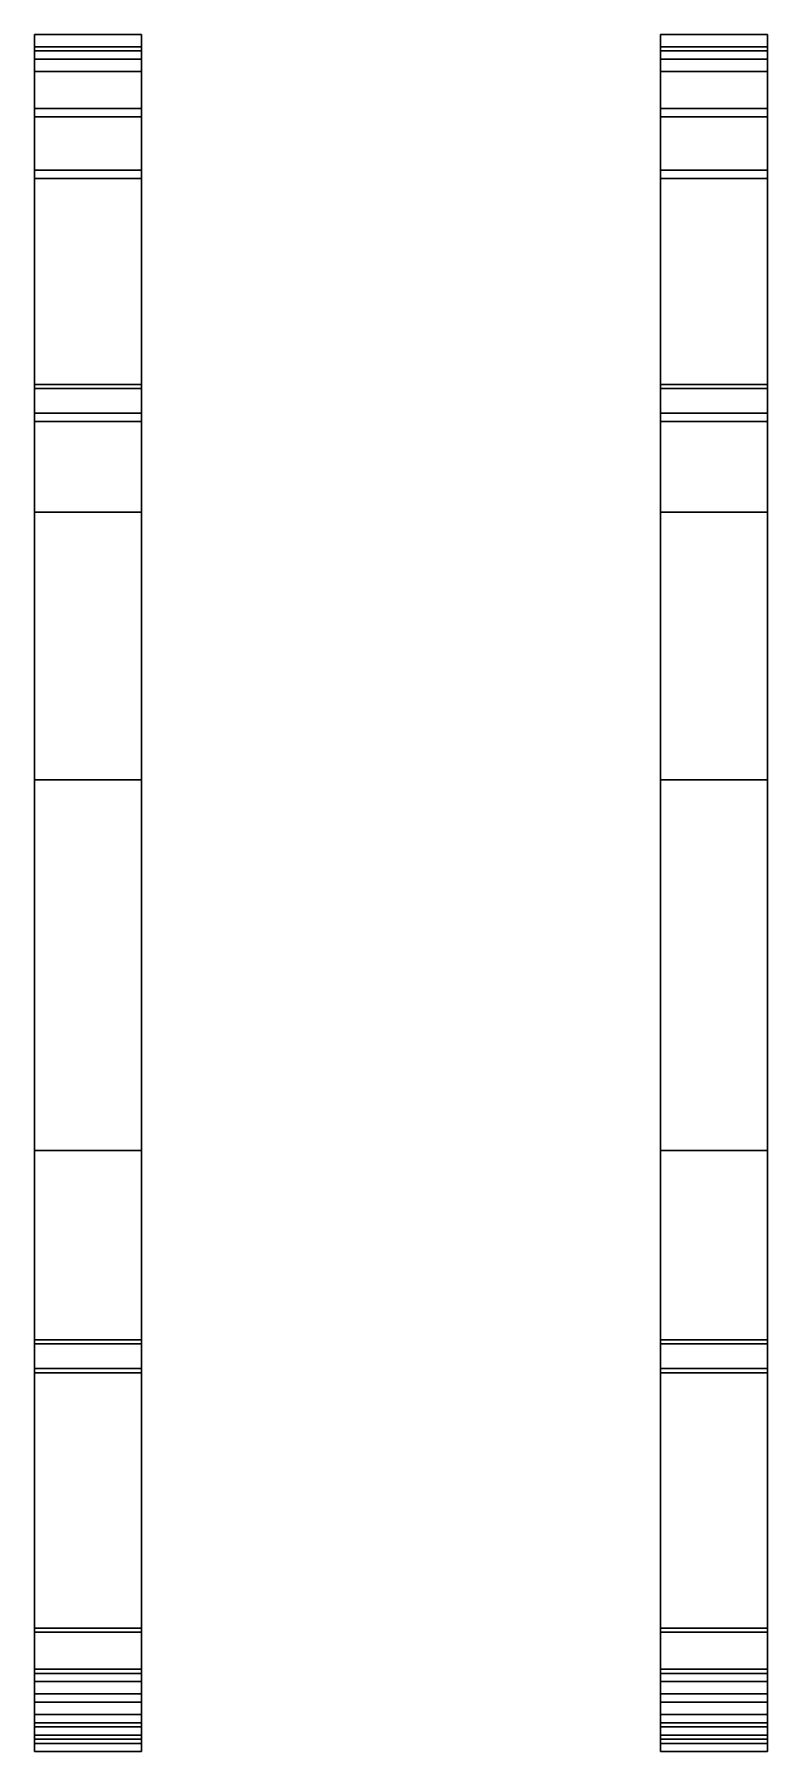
# Model space of a CAD drawing. Extents: x -0.89 to 0.89, y -2.08 to 2.09.
import ezdxf

# ---------------------------------------------------------------- set-up
doc = ezdxf.new("R2010")
doc.units = 0
doc.layers.add('TRACKS', color=3, linetype='CONTINUOUS')

msp = doc.modelspace()

# ---------------------------------------------------------------- linework, layer by layer
at = {"layer": 'TRACKS'}
for points in [[(-0.63, 2.06, 0.59), (-0.63, 2.09, 0.45), (-0.89, 2.09, 0.45), (-0.89, 2.06, 0.59)], [(-0.89, 2.06, 0.59), (-0.89, 2.09, 0.45), (-0.89, 2.03, 0.43), (-0.89, 2, 0.58)], [(-0.89, 2.09, 0.45), (-0.89, 2.09, 0.39), (-0.89, 2.03, 0.43)], [(-0.63, 2.09, 0.45), (-0.63, 2.09, 0.39), (-0.89, 2.09, 0.39), (-0.89, 2.09, 0.45)], [(-0.63, 2.09, 0.39), (-0.63, 2.05, 0.26), (-0.89, 2.05, 0.26), (-0.89, 2.09, 0.39)], [(-0.89, 2.09, 0.39), (-0.89, 2.05, 0.26), (-0.89, 2, 0.28), (-0.89, 2.03, 0.43)], [(-0.63, 2.03, 0.43), (-0.63, 2.09, 0.45), (-0.63, 2.06, 0.59), (-0.63, 2, 0.58)], [(-0.63, 2.03, 0.43), (-0.63, 2.09, 0.39), (-0.63, 2.09, 0.45), (-0.63, 2.03, 0.43)], [(-0.63, 2, 0.28), (-0.63, 2.05, 0.26), (-0.63, 2.09, 0.39), (-0.63, 2.03, 0.43)], [(0.63, 2.06, 0.59), (0.63, 2.09, 0.45), (0.63, 2.03, 0.43), (0.63, 2, 0.58)], [(0.89, 2.06, 0.59), (0.89, 2.09, 0.45), (0.63, 2.09, 0.45), (0.63, 2.06, 0.59)], [(0.89, 2.09, 0.39), (0.89, 2.05, 0.26), (0.63, 2.05, 0.26), (0.63, 2.09, 0.39)], [(0.63, 2.09, 0.39), (0.63, 2.05, 0.26), (0.63, 2, 0.28), (0.63, 2.03, 0.43)], [(0.63, 2.09, 0.45), (0.63, 2.09, 0.39), (0.63, 2.03, 0.43)], [(0.89, 2.09, 0.45), (0.89, 2.09, 0.39), (0.63, 2.09, 0.39), (0.63, 2.09, 0.45)], [(0.89, 2.03, 0.43), (0.89, 2.09, 0.45), (0.89, 2.06, 0.59), (0.89, 2, 0.58)], [(0.89, 2, 0.28), (0.89, 2.05, 0.26), (0.89, 2.09, 0.39), (0.89, 2.03, 0.43)], [(0.89, 2.03, 0.43), (0.89, 2.09, 0.39), (0.89, 2.09, 0.45), (0.89, 2.03, 0.43)], [(-0.63, 1.91, 0.73), (-0.63, 2.06, 0.59), (-0.89, 2.06, 0.59), (-0.89, 1.91, 0.73)], [(-0.89, 1.91, 0.73), (-0.89, 2.06, 0.59), (-0.89, 2, 0.58), (-0.89, 1.89, 0.69)], [(-0.63, 2.05, 0.26), (-0.63, 1.91, 0.13), (-0.89, 1.91, 0.13), (-0.89, 2.05, 0.26)], [(-0.89, 2.05, 0.26), (-0.89, 1.91, 0.13), (-0.89, 1.89, 0.17), (-0.89, 2, 0.28)], [(-0.63, 2, 0.58), (-0.63, 2.06, 0.59), (-0.63, 1.91, 0.73), (-0.63, 1.89, 0.69)], [(-0.63, 1.89, 0.17), (-0.63, 1.91, 0.13), (-0.63, 2.05, 0.26), (-0.63, 2, 0.28)], [(0.89, 1.91, 0.73), (0.89, 2.06, 0.59), (0.63, 2.06, 0.59), (0.63, 1.91, 0.73)], [(0.63, 1.91, 0.73), (0.63, 2.06, 0.59), (0.63, 2, 0.58), (0.63, 1.89, 0.69)], [(0.63, 2.05, 0.26), (0.63, 1.91, 0.13), (0.63, 1.89, 0.17), (0.63, 2, 0.28)], [(0.89, 2.05, 0.26), (0.89, 1.91, 0.13), (0.63, 1.91, 0.13), (0.63, 2.05, 0.26)], [(0.89, 2, 0.58), (0.89, 2.06, 0.59), (0.89, 1.91, 0.73), (0.89, 1.89, 0.69)], [(0.89, 1.89, 0.17), (0.89, 1.91, 0.13), (0.89, 2.05, 0.26), (0.89, 2, 0.28)], [(-0.89, 2, 0.58), (-0.89, 2.03, 0.43), (-0.63, 2.03, 0.43), (-0.63, 2, 0.58)], [(-0.89, 2.03, 0.43), (-0.89, 2, 0.28), (-0.63, 2, 0.28), (-0.63, 2.03, 0.43)], [(0.63, 2, 0.58), (0.63, 2.03, 0.43), (0.89, 2.03, 0.43), (0.89, 2, 0.58)], [(0.63, 2.03, 0.43), (0.63, 2, 0.28), (0.89, 2, 0.28), (0.89, 2.03, 0.43)], [(-0.89, 2, 0.28), (-0.89, 1.89, 0.17), (-0.63, 1.89, 0.17), (-0.63, 2, 0.28)], [(-0.89, 1.89, 0.69), (-0.89, 2, 0.58), (-0.63, 2, 0.58), (-0.63, 1.89, 0.69)], [(0.63, 1.89, 0.69), (0.63, 2, 0.58), (0.89, 2, 0.58), (0.89, 1.89, 0.69)], [(0.63, 2, 0.28), (0.63, 1.89, 0.17), (0.89, 1.89, 0.17), (0.89, 2, 0.28)], [(-0.63, 1.91, 0.13), (-0.63, 1.76, 0.09), (-0.89, 1.76, 0.09), (-0.89, 1.91, 0.13)], [(-0.89, 1.91, 0.13), (-0.89, 1.76, 0.09), (-0.89, 1.74, 0.13), (-0.89, 1.89, 0.17)], [(-0.63, 1.74, 0.77), (-0.63, 1.91, 0.73), (-0.89, 1.91, 0.73), (-0.89, 1.74, 0.77)], [(-0.89, 1.74, 0.77), (-0.89, 1.91, 0.73), (-0.89, 1.89, 0.69), (-0.89, 1.74, 0.73)], [(-0.89, 1.89, 0.17), (-0.89, 1.74, 0.13), (-0.63, 1.74, 0.13), (-0.63, 1.89, 0.17)], [(-0.89, 1.74, 0.73), (-0.89, 1.89, 0.69), (-0.63, 1.89, 0.69), (-0.63, 1.74, 0.73)], [(-0.63, 1.74, 0.13), (-0.63, 1.76, 0.09), (-0.63, 1.91, 0.13), (-0.63, 1.89, 0.17)], [(-0.63, 1.89, 0.69), (-0.63, 1.91, 0.73), (-0.63, 1.74, 0.77), (-0.63, 1.74, 0.73)], [(0.63, 1.74, 0.77), (0.63, 1.91, 0.73), (0.63, 1.89, 0.69), (0.63, 1.74, 0.73)], [(0.89, 1.74, 0.77), (0.89, 1.91, 0.73), (0.63, 1.91, 0.73), (0.63, 1.74, 0.77)], [(0.63, 1.91, 0.13), (0.63, 1.76, 0.09), (0.63, 1.74, 0.13), (0.63, 1.89, 0.17)], [(0.89, 1.91, 0.13), (0.89, 1.76, 0.09), (0.63, 1.76, 0.09), (0.63, 1.91, 0.13)], [(0.63, 1.74, 0.73), (0.63, 1.89, 0.69), (0.89, 1.89, 0.69), (0.89, 1.74, 0.73)], [(0.63, 1.89, 0.17), (0.63, 1.74, 0.13), (0.89, 1.74, 0.13), (0.89, 1.89, 0.17)], [(0.89, 1.89, 0.69), (0.89, 1.91, 0.73), (0.89, 1.74, 0.77), (0.89, 1.74, 0.73)], [(0.89, 1.74, 0.13), (0.89, 1.76, 0.09), (0.89, 1.91, 0.13), (0.89, 1.89, 0.17)], [(-0.63, 1.76, 0.09), (-0.63, 1.17), (-0.89, 1.17), (-0.89, 1.76, 0.09)], [(-0.89, 1.76, 0.09), (-0.89, 1.17), (-0.89, 1.15, 0.04), (-0.89, 1.74, 0.13)], [(-0.63, 1.15, 0.04), (-0.63, 1.17), (-0.63, 1.76, 0.09), (-0.63, 1.74, 0.13)], [(0.89, 1.76, 0.09), (0.89, 1.17), (0.63, 1.17), (0.63, 1.76, 0.09)], [(0.63, 1.76, 0.09), (0.63, 1.17), (0.63, 1.15, 0.04), (0.63, 1.74, 0.13)], [(0.89, 1.15, 0.04), (0.89, 1.17), (0.89, 1.76, 0.09), (0.89, 1.74, 0.13)], [(-0.89, 1.74, 0.13), (-0.89, 1.15, 0.04), (-0.63, 1.15, 0.04), (-0.63, 1.74, 0.13)], [(-0.63, 1.24, 0.91), (-0.63, 1.74, 0.77), (-0.89, 1.74, 0.77), (-0.89, 1.24, 0.91)], [(-0.89, 1.24, 0.91), (-0.89, 1.74, 0.77), (-0.89, 1.74, 0.73), (-0.89, 1.23, 0.87)], [(-0.89, 1.23, 0.87), (-0.89, 1.74, 0.73), (-0.63, 1.74, 0.73), (-0.63, 1.23, 0.87)], [(-0.63, 1.74, 0.73), (-0.63, 1.74, 0.77), (-0.63, 1.24, 0.91), (-0.63, 1.23, 0.87)], [(0.89, 1.24, 0.91), (0.89, 1.74, 0.77), (0.63, 1.74, 0.77), (0.63, 1.24, 0.91)], [(0.63, 1.24, 0.91), (0.63, 1.74, 0.77), (0.63, 1.74, 0.73), (0.63, 1.23, 0.87)], [(0.63, 1.23, 0.87), (0.63, 1.74, 0.73), (0.89, 1.74, 0.73), (0.89, 1.23, 0.87)], [(0.63, 1.74, 0.13), (0.63, 1.15, 0.04), (0.89, 1.15, 0.04), (0.89, 1.74, 0.13)], [(0.89, 1.74, 0.73), (0.89, 1.74, 0.77), (0.89, 1.24, 0.91), (0.89, 1.23, 0.87)], [(-0.63, 0.93, 0.93), (-0.63, 1.24, 0.91), (-0.89, 1.24, 0.91), (-0.89, 0.93, 0.93)], [(-0.89, 0.93, 0.93), (-0.89, 1.24, 0.91), (-0.89, 1.23, 0.87), (-0.89, 0.93, 0.89)], [(-0.89, 0.93, 0.89), (-0.89, 1.23, 0.87), (-0.63, 1.23, 0.87), (-0.63, 0.93, 0.89)], [(-0.63, 1.23, 0.87), (-0.63, 1.24, 0.91), (-0.63, 0.93, 0.93), (-0.63, 0.93, 0.89)], [(0.63, 0.93, 0.93), (0.63, 1.24, 0.91), (0.63, 1.23, 0.87), (0.63, 0.93, 0.89)], [(0.89, 0.93, 0.93), (0.89, 1.24, 0.91), (0.63, 1.24, 0.91), (0.63, 0.93, 0.93)], [(0.63, 0.93, 0.89), (0.63, 1.23, 0.87), (0.89, 1.23, 0.87), (0.89, 0.93, 0.89)], [(0.89, 1.23, 0.87), (0.89, 1.24, 0.91), (0.89, 0.93, 0.93), (0.89, 0.93, 0.89)], [(-0.89, 1.17), (-0.89, -1.16), (-0.89, -1.15, 0.04), (-0.89, 1.15, 0.04)], [(-0.63, 1.17), (-0.63, -1.16), (-0.89, -1.16), (-0.89, 1.17)], [(-0.63, -1.15, 0.04), (-0.63, -1.16), (-0.63, 1.17), (-0.63, 1.15, 0.04)], [(0.63, 1.17), (0.63, -1.16), (0.63, -1.15, 0.04), (0.63, 1.15, 0.04)], [(0.89, 1.17), (0.89, -1.16), (0.63, -1.16), (0.63, 1.17)], [(0.89, -1.15, 0.04), (0.89, -1.16), (0.89, 1.17), (0.89, 1.15, 0.04)], [(-0.89, 1.15, 0.04), (-0.89, -1.15, 0.04), (-0.63, -1.15, 0.04), (-0.63, 1.15, 0.04)], [(0.63, 1.15, 0.04), (0.63, -1.15, 0.04), (0.89, -1.15, 0.04), (0.89, 1.15, 0.04)], [(-0.63, 0.28, 0.95), (-0.63, 0.93, 0.93), (-0.89, 0.93, 0.93), (-0.89, 0.28, 0.95)], [(-0.89, 0.28, 0.95), (-0.89, 0.93, 0.93), (-0.89, 0.93, 0.89), (-0.89, 0.28, 0.91)], [(-0.89, 0.28, 0.91), (-0.89, 0.93, 0.89), (-0.63, 0.93, 0.89), (-0.63, 0.28, 0.91)], [(-0.63, 0.93, 0.89), (-0.63, 0.93, 0.93), (-0.63, 0.28, 0.95), (-0.63, 0.28, 0.91)], [(0.89, 0.28, 0.95), (0.89, 0.93, 0.93), (0.63, 0.93, 0.93), (0.63, 0.28, 0.95)], [(0.63, 0.28, 0.95), (0.63, 0.93, 0.93), (0.63, 0.93, 0.89), (0.63, 0.28, 0.91)], [(0.63, 0.28, 0.91), (0.63, 0.93, 0.89), (0.89, 0.93, 0.89), (0.89, 0.28, 0.91)], [(0.89, 0.93, 0.89), (0.89, 0.93, 0.93), (0.89, 0.28, 0.95), (0.89, 0.28, 0.91)], [(-0.63, -0.62, 0.96), (-0.63, 0.28, 0.95), (-0.89, 0.28, 0.95), (-0.89, -0.62, 0.96)], [(-0.89, -0.62, 0.96), (-0.89, 0.28, 0.95), (-0.89, 0.28, 0.91), (-0.89, -0.62, 0.92)], [(-0.89, -0.62, 0.92), (-0.89, 0.28, 0.91), (-0.63, 0.28, 0.91), (-0.63, -0.62, 0.92)], [(-0.63, 0.28, 0.91), (-0.63, 0.28, 0.95), (-0.63, -0.62, 0.96), (-0.63, -0.62, 0.92)], [(0.63, -0.62, 0.92), (0.63, 0.28, 0.91), (0.89, 0.28, 0.91), (0.89, -0.62, 0.92)], [(0.63, -0.62, 0.96), (0.63, 0.28, 0.95), (0.63, 0.28, 0.91), (0.63, -0.62, 0.92)], [(0.89, -0.62, 0.96), (0.89, 0.28, 0.95), (0.63, 0.28, 0.95), (0.63, -0.62, 0.96)], [(0.89, 0.28, 0.91), (0.89, 0.28, 0.95), (0.89, -0.62, 0.96), (0.89, -0.62, 0.92)], [(-0.89, -1.08, 0.91), (-0.89, -0.62, 0.92), (-0.63, -0.62, 0.92), (-0.63, -1.08, 0.91)], [(-0.89, -1.09, 0.95), (-0.89, -0.62, 0.96), (-0.89, -0.62, 0.92), (-0.89, -1.08, 0.91)], [(-0.63, -1.09, 0.95), (-0.63, -0.62, 0.96), (-0.89, -0.62, 0.96), (-0.89, -1.09, 0.95)], [(-0.63, -0.62, 0.92), (-0.63, -0.62, 0.96), (-0.63, -1.09, 0.95), (-0.63, -1.08, 0.91)], [(0.89, -1.09, 0.95), (0.89, -0.62, 0.96), (0.63, -0.62, 0.96), (0.63, -1.09, 0.95)], [(0.63, -1.09, 0.95), (0.63, -0.62, 0.96), (0.63, -0.62, 0.92), (0.63, -1.08, 0.91)], [(0.63, -1.08, 0.91), (0.63, -0.62, 0.92), (0.89, -0.62, 0.92), (0.89, -1.08, 0.91)], [(0.89, -0.62, 0.92), (0.89, -0.62, 0.96), (0.89, -1.09, 0.95), (0.89, -1.08, 0.91)], [(-0.89, -1.79, 0.95), (-0.89, -1.09, 0.95), (-0.89, -1.08, 0.91), (-0.89, -1.78, 0.91)], [(-0.89, -1.78, 0.91), (-0.89, -1.08, 0.91), (-0.63, -1.08, 0.91), (-0.63, -1.78, 0.91)], [(-0.63, -1.08, 0.91), (-0.63, -1.09, 0.95), (-0.63, -1.79, 0.95), (-0.63, -1.78, 0.91)], [(0.63, -1.79, 0.95), (0.63, -1.09, 0.95), (0.63, -1.08, 0.91), (0.63, -1.78, 0.91)], [(0.63, -1.78, 0.91), (0.63, -1.08, 0.91), (0.89, -1.08, 0.91), (0.89, -1.78, 0.91)], [(0.89, -1.08, 0.91), (0.89, -1.09, 0.95), (0.89, -1.79, 0.95), (0.89, -1.78, 0.91)], [(-0.63, -1.79, 0.95), (-0.63, -1.09, 0.95), (-0.89, -1.09, 0.95), (-0.89, -1.79, 0.95)], [(0.89, -1.79, 0.95), (0.89, -1.09, 0.95), (0.63, -1.09, 0.95), (0.63, -1.79, 0.95)], [(-0.89, -1.16), (-0.89, -1.94, 0.33), (-0.89, -1.91, 0.36), (-0.89, -1.15, 0.04)], [(-0.89, -1.15, 0.04), (-0.89, -1.91, 0.36), (-0.63, -1.91, 0.36), (-0.63, -1.15, 0.04)], [(-0.63, -1.16), (-0.63, -1.94, 0.33), (-0.89, -1.94, 0.33), (-0.89, -1.16)], [(-0.63, -1.91, 0.36), (-0.63, -1.94, 0.33), (-0.63, -1.16), (-0.63, -1.15, 0.04)], [(0.63, -1.16), (0.63, -1.94, 0.33), (0.63, -1.91, 0.36), (0.63, -1.15, 0.04)], [(0.63, -1.15, 0.04), (0.63, -1.91, 0.36), (0.89, -1.91, 0.36), (0.89, -1.15, 0.04)], [(0.89, -1.16), (0.89, -1.94, 0.33), (0.63, -1.94, 0.33), (0.63, -1.16)], [(0.89, -1.91, 0.36), (0.89, -1.94, 0.33), (0.89, -1.16), (0.89, -1.15, 0.04)], [(-0.89, -1.88, 0.88), (-0.89, -1.78, 0.91), (-0.63, -1.78, 0.91), (-0.63, -1.88, 0.88)], [(-0.89, -1.89, 0.92), (-0.89, -1.79, 0.95), (-0.89, -1.78, 0.91), (-0.89, -1.88, 0.88)], [(-0.63, -1.89, 0.92), (-0.63, -1.79, 0.95), (-0.89, -1.79, 0.95), (-0.89, -1.89, 0.92)], [(-0.63, -1.78, 0.91), (-0.63, -1.79, 0.95), (-0.63, -1.89, 0.92), (-0.63, -1.88, 0.88)], [(0.63, -1.88, 0.88), (0.63, -1.78, 0.91), (0.89, -1.78, 0.91), (0.89, -1.88, 0.88)], [(0.63, -1.89, 0.92), (0.63, -1.79, 0.95), (0.63, -1.78, 0.91), (0.63, -1.88, 0.88)], [(0.89, -1.89, 0.92), (0.89, -1.79, 0.95), (0.63, -1.79, 0.95), (0.63, -1.89, 0.92)], [(0.89, -1.78, 0.91), (0.89, -1.79, 0.95), (0.89, -1.89, 0.92), (0.89, -1.88, 0.88)], [(-0.89, -1.99, 0.84), (-0.89, -1.89, 0.92), (-0.89, -1.88, 0.88), (-0.89, -1.96, 0.81)], [(-0.89, -1.96, 0.81), (-0.89, -1.88, 0.88), (-0.63, -1.88, 0.88), (-0.63, -1.96, 0.81)], [(-0.63, -1.99, 0.84), (-0.63, -1.89, 0.92), (-0.89, -1.89, 0.92), (-0.89, -1.99, 0.84)], [(-0.89, -1.94, 0.33), (-0.89, -2.05, 0.48), (-0.89, -2.01, 0.49), (-0.89, -1.91, 0.36)], [(-0.89, -1.91, 0.36), (-0.89, -2.01, 0.49), (-0.63, -2.01, 0.49), (-0.63, -1.91, 0.36)], [(-0.63, -1.88, 0.88), (-0.63, -1.89, 0.92), (-0.63, -1.99, 0.84), (-0.63, -1.96, 0.81)], [(-0.63, -2.01, 0.49), (-0.63, -2.05, 0.48), (-0.63, -1.94, 0.33), (-0.63, -1.91, 0.36)], [(0.63, -1.99, 0.84), (0.63, -1.89, 0.92), (0.63, -1.88, 0.88), (0.63, -1.96, 0.81)], [(0.63, -1.96, 0.81), (0.63, -1.88, 0.88), (0.89, -1.88, 0.88), (0.89, -1.96, 0.81)], [(0.89, -1.99, 0.84), (0.89, -1.89, 0.92), (0.63, -1.89, 0.92), (0.63, -1.99, 0.84)], [(0.63, -1.91, 0.36), (0.63, -2.01, 0.49), (0.89, -2.01, 0.49), (0.89, -1.91, 0.36)], [(0.63, -1.94, 0.33), (0.63, -2.05, 0.48), (0.63, -2.01, 0.49), (0.63, -1.91, 0.36)], [(0.89, -1.88, 0.88), (0.89, -1.89, 0.92), (0.89, -1.99, 0.84), (0.89, -1.96, 0.81)], [(0.89, -2.01, 0.49), (0.89, -2.05, 0.48), (0.89, -1.94, 0.33), (0.89, -1.91, 0.36)], [(-0.63, -1.94, 0.33), (-0.63, -2.05, 0.48), (-0.89, -2.05, 0.48), (-0.89, -1.94, 0.33)], [(0.89, -1.94, 0.33), (0.89, -2.05, 0.48), (0.63, -2.05, 0.48), (0.63, -1.94, 0.33)], [(-0.89, -2.02, 0.71), (-0.89, -1.96, 0.81), (-0.63, -1.96, 0.81), (-0.63, -2.02, 0.71)], [(-0.89, -2.06, 0.72), (-0.89, -1.99, 0.84), (-0.89, -1.96, 0.81), (-0.89, -2.02, 0.71)], [(-0.63, -2.06, 0.72), (-0.63, -1.99, 0.84), (-0.89, -1.99, 0.84), (-0.89, -2.06, 0.72)], [(-0.63, -1.96, 0.81), (-0.63, -1.99, 0.84), (-0.63, -2.06, 0.72), (-0.63, -2.02, 0.71)], [(0.63, -2.06, 0.72), (0.63, -1.99, 0.84), (0.63, -1.96, 0.81), (0.63, -2.02, 0.71)], [(0.63, -2.02, 0.71), (0.63, -1.96, 0.81), (0.89, -1.96, 0.81), (0.89, -2.02, 0.71)], [(0.89, -2.06, 0.72), (0.89, -1.99, 0.84), (0.63, -1.99, 0.84), (0.63, -2.06, 0.72)], [(0.89, -1.96, 0.81), (0.89, -1.99, 0.84), (0.89, -2.06, 0.72), (0.89, -2.02, 0.71)], [(-0.89, -2.05, 0.48), (-0.89, -2.08, 0.61), (-0.89, -2.04, 0.61), (-0.89, -2.01, 0.49)], [(-0.89, -2.01, 0.49), (-0.89, -2.04, 0.61), (-0.63, -2.04, 0.61), (-0.63, -2.01, 0.49)], [(-0.89, -2.08, 0.61), (-0.89, -2.06, 0.72), (-0.89, -2.02, 0.71), (-0.89, -2.04, 0.61)], [(-0.89, -2.04, 0.61), (-0.89, -2.02, 0.71), (-0.63, -2.02, 0.71), (-0.63, -2.04, 0.61)], [(-0.63, -2.04, 0.61), (-0.63, -2.08, 0.61), (-0.63, -2.05, 0.48), (-0.63, -2.01, 0.49)], [(-0.63, -2.02, 0.71), (-0.63, -2.06, 0.72), (-0.63, -2.08, 0.61), (-0.63, -2.04, 0.61)], [(0.63, -2.01, 0.49), (0.63, -2.04, 0.61), (0.89, -2.04, 0.61), (0.89, -2.01, 0.49)], [(0.63, -2.05, 0.48), (0.63, -2.08, 0.61), (0.63, -2.04, 0.61), (0.63, -2.01, 0.49)], [(0.63, -2.08, 0.61), (0.63, -2.06, 0.72), (0.63, -2.02, 0.71), (0.63, -2.04, 0.61)], [(0.63, -2.04, 0.61), (0.63, -2.02, 0.71), (0.89, -2.02, 0.71), (0.89, -2.04, 0.61)], [(0.89, -2.04, 0.61), (0.89, -2.08, 0.61), (0.89, -2.05, 0.48), (0.89, -2.01, 0.49)], [(0.89, -2.02, 0.71), (0.89, -2.06, 0.72), (0.89, -2.08, 0.61), (0.89, -2.04, 0.61)], [(-0.63, -2.05, 0.48), (-0.63, -2.08, 0.61), (-0.89, -2.08, 0.61), (-0.89, -2.05, 0.48)], [(-0.63, -2.08, 0.61), (-0.63, -2.06, 0.72), (-0.89, -2.06, 0.72), (-0.89, -2.08, 0.61)], [(0.89, -2.05, 0.48), (0.89, -2.08, 0.61), (0.63, -2.08, 0.61), (0.63, -2.05, 0.48)], [(0.89, -2.08, 0.61), (0.89, -2.06, 0.72), (0.63, -2.06, 0.72), (0.63, -2.08, 0.61)]]:
    msp.add_3dface(points, dxfattribs=at)

doc.saveas('drawing.dxf')
